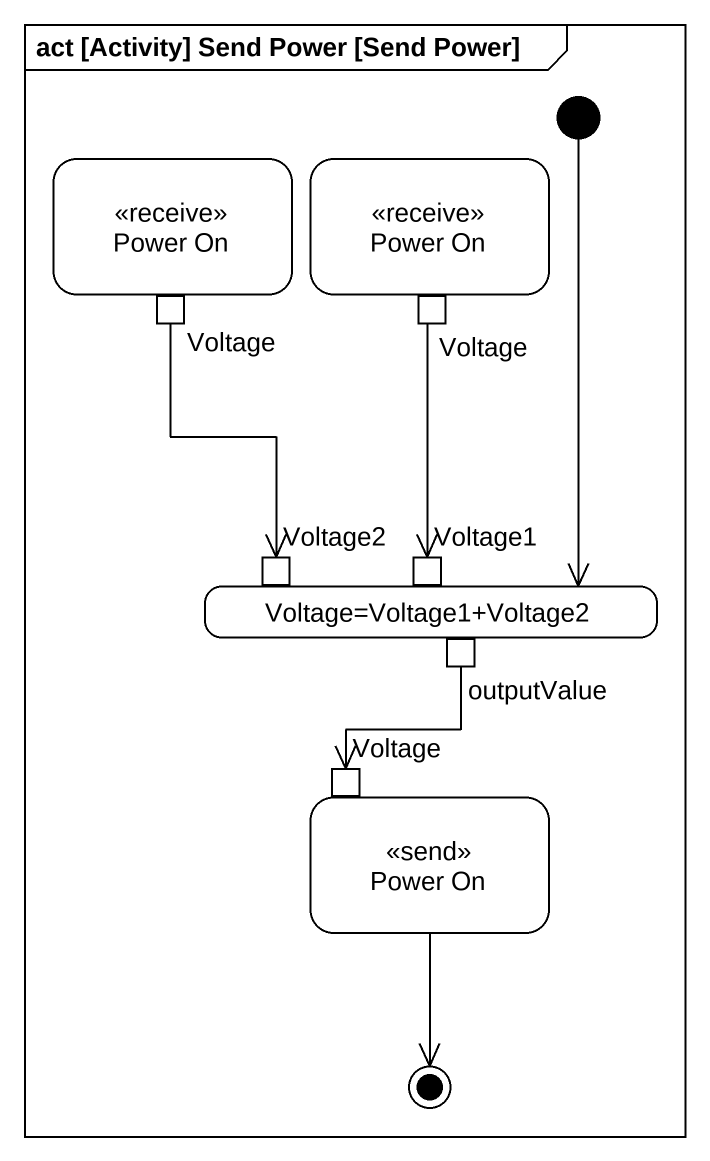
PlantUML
@startuml
mainframe act [Activity] Send Power [Send Power]
hide empty description
state "Power On" as Power_On <<receive>> {
  state Voltage <<outputPin>>
}
state "Power On" as Power_On_2 <<receive>> {
  state "Voltage" as Voltage_2 <<outputPin>>
}
state "Voltage=Voltage1+Voltage2" as Voltage_Voltage1_Voltage2 {
  state Voltage2 <<inputPin>>
  state Voltage1 <<inputPin>>
  state outputValue <<outputPin>>
}
state "Power On" as Power_On_3 <<send>> {
  state "Voltage" as Voltage_3 <<inputPin>>
}
[*] --> Voltage_Voltage1_Voltage2
Voltage --> Voltage2
Voltage_2 --> Voltage1
outputValue --> Voltage_3
Power_On_3 --> [*]
@enduml
